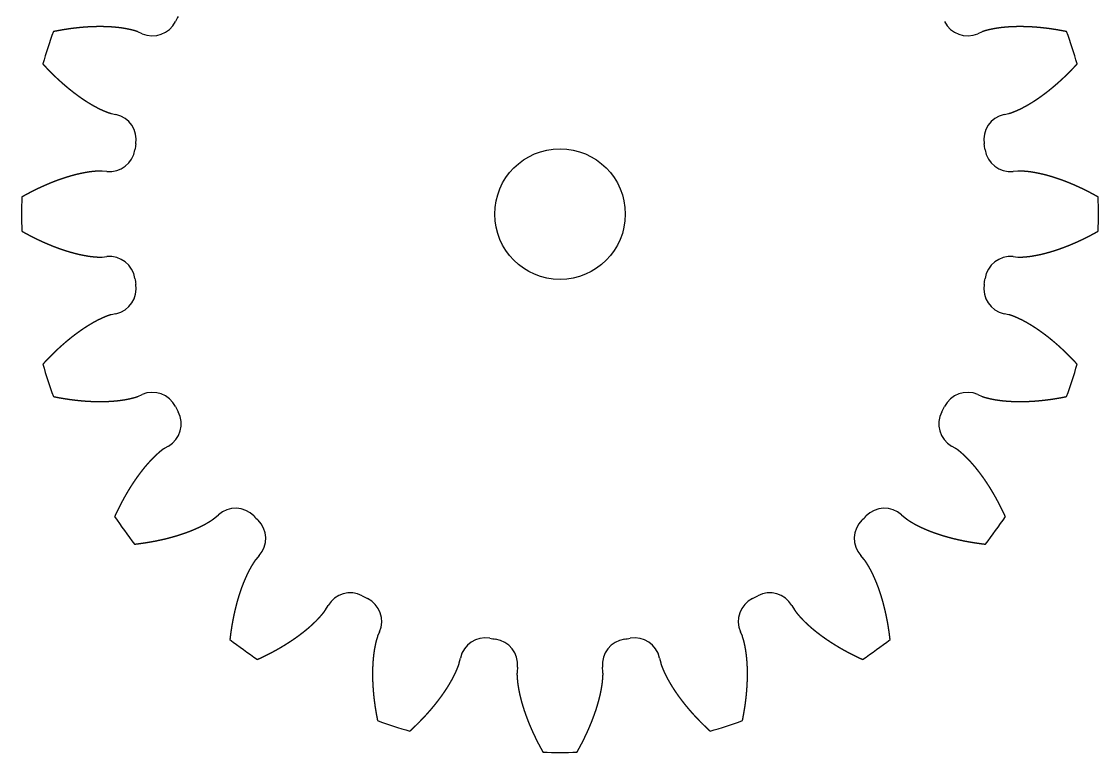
# Model space of a CAD drawing. Header units: millimetres. Extents: x -90 to 11, y -92 to 11.
# Drawn here: x -89.7 to -23.7, y -91.8 to -47 of the extents above; entities that cross this region are included whole.
import ezdxf

# ---------------------------------------------------------------- set-up
doc = ezdxf.new("R2010")
doc.units = ezdxf.units.MM
doc.layers.get('0').update_dxf_attribs({"linetype": 'CONTINUOUS'})

msp = doc.modelspace()

# ---------------------------------------------------------------- linework, layer by layer
for p, q in [((-82.289, -47.769), (-82.564, -47.651)), ((-30.802, -47.651), (-31.077, -47.769)), ((-84.19, -52.654), (-83.897, -52.72)), ((-29.469, -52.72), (-29.176, -52.654)), ((-84.452, -56.223), (-84.751, -56.195)), ((-28.615, -56.195), (-28.914, -56.223)), ((-84.751, -61.456), (-84.452, -61.428)), ((-28.914, -61.428), (-28.615, -61.456)), ((-83.897, -64.932), (-84.19, -64.997)), ((-29.176, -64.997), (-29.469, -64.932)), ((-82.564, -70.001), (-82.289, -69.882)), ((-31.077, -69.882), (-30.802, -70.001)), ((-80.678, -73.042), (-80.937, -73.195)), ((-32.43, -73.195), (-32.688, -73.042)), ((-77.844, -77.452), (-77.619, -77.253)), ((-35.747, -77.253), (-35.522, -77.452)), ((-75.111, -79.762), (-75.309, -79.987)), ((-38.057, -79.987), (-38.255, -79.762)), ((-71.053, -83.079), (-70.9, -82.821)), ((-42.466, -82.821), (-42.313, -83.079)), ((-67.739, -84.431), (-67.858, -84.707)), ((-45.508, -84.707), (-45.627, -84.431)), ((-62.855, -86.333), (-62.789, -86.04)), ((-50.577, -86.04), (-50.511, -86.333)), ((-59.286, -86.595), (-59.314, -86.893)), ((-54.053, -86.893), (-54.08, -86.595))]:
    msp.add_line(p, q)
msp.add_circle((-56.683, -58.826), 4)
for centre, radius, start, end in [((-56.683, -58.826), 26.349, 152.61185, 153.38815), ((-81.66, -46.312), 1.588, 246.67479, 333.38815), ((-31.706, -46.312), 1.588, 206.61185, 293.32521), ((-56.683, -58.826), 33, 160.19029, 163.80971), ((-56.683, -58.826), 33, 16.19029, 19.80971), ((-84.246, -54.269), 1.588, -9.38815, 77.32521), ((-29.121, -54.269), 1.588, 102.67479, 189.38815), ((-56.683, -58.826), 26.349, 170.61185, 171.38815), ((-56.683, -58.826), 26.349, 8.61185, 9.38815), ((-84.305, -54.642), 1.588, 264.67479, 351.38815), ((-29.061, -54.642), 1.588, 188.61185, 275.32521), ((-56.683, -58.826), 33, 178.19029, 181.80971), ((-56.683, -58.826), 33, -1.80971, 1.80971), ((-84.305, -63.009), 1.588, 8.61185, 95.32521), ((-29.061, -63.009), 1.588, 84.67479, 171.38815), ((-84.246, -63.383), 1.588, -77.32521, 9.38815), ((-56.683, -58.826), 26.349, 188.61185, 189.38815), ((-29.121, -63.383), 1.588, 170.61185, 257.32521), ((-56.683, -58.826), 26.349, 350.61185, 351.38815), ((-56.683, -58.826), 33, 196.19029, 199.80971), ((-56.683, -58.826), 33, 340.19029, 343.80971), ((-81.66, -71.34), 1.588, 26.61185, 113.32521), ((-31.706, -71.34), 1.588, 66.67479, 153.38815), ((-81.488, -71.677), 1.588, -59.32521, 27.38815), ((-56.683, -58.826), 26.349, 206.61185, 207.38815), ((-31.878, -71.677), 1.588, 152.61185, 239.32521), ((-56.683, -58.826), 26.349, 332.61185, 333.38815), ((-76.571, -78.446), 1.588, 44.61185, 131.32521), ((-36.795, -78.446), 1.588, 48.67479, 135.38815), ((-56.683, -58.826), 33, 214.19029, 217.80971), ((-56.683, -58.826), 26.349, 224.61185, 225.38815), ((-76.303, -78.713), 1.588, -41.32521, 45.38815), ((-37.063, -78.713), 1.588, 134.61185, 221.32521), ((-56.683, -58.826), 26.349, 314.61185, 315.38815), ((-56.683, -58.826), 33, 322.19029, 325.80971), ((-69.534, -83.631), 1.588, 62.61185, 149.32521), ((-56.683, -58.826), 26.349, 242.61185, 243.38815), ((-69.197, -83.803), 1.588, -23.32521, 63.38815), ((-44.169, -83.803), 1.588, 116.61185, 203.32521), ((-56.683, -58.826), 26.349, 296.61185, 297.38815), ((-43.832, -83.631), 1.588, 30.67479, 117.38815), ((-56.683, -58.826), 33, 232.19029, 235.80971), ((-61.24, -86.388), 1.588, 80.61185, 167.32521), ((-56.683, -58.826), 26.349, 260.61185, 261.38815), ((-60.866, -86.447), 1.588, -5.32521, 81.38815), ((-52.5, -86.447), 1.588, 98.61185, 185.32521), ((-56.683, -58.826), 26.349, 278.61185, 279.38815), ((-52.126, -86.388), 1.588, 12.67479, 99.38815), ((-56.683, -58.826), 33, 304.19029, 307.80971), ((-56.683, -58.826), 33, 250.19029, 253.80971), ((-56.683, -58.826), 33, 286.19029, 289.80971), ((-56.683, -58.826), 33, 268.19029, 271.80971)]:
    msp.add_arc(centre, radius, start, end)
for points in [[(-82.564, -47.651), (-82.577, -47.645), (-82.604, -47.634), (-82.643, -47.619), (-82.697, -47.6), (-82.765, -47.58), (-82.834, -47.562), (-82.903, -47.545), (-82.972, -47.529), (-83.042, -47.513), (-83.112, -47.498), (-83.182, -47.483), (-83.252, -47.469), (-83.323, -47.456), (-83.394, -47.444), (-83.465, -47.433), (-83.537, -47.423), (-83.609, -47.413), (-83.68, -47.404), (-83.752, -47.395), (-83.825, -47.387), (-83.897, -47.38), (-83.97, -47.373), (-84.042, -47.367), (-84.115, -47.361), (-84.188, -47.356), (-84.262, -47.352), (-84.335, -47.348), (-84.408, -47.345), (-84.482, -47.342), (-84.556, -47.339), (-84.63, -47.338), (-84.704, -47.336), (-84.778, -47.335), (-84.852, -47.335), (-84.926, -47.335), (-85.001, -47.336), (-85.075, -47.337), (-85.15, -47.338), (-85.225, -47.34), (-85.3, -47.343), (-85.374, -47.345), (-85.449, -47.349), (-85.525, -47.353), (-85.6, -47.357), (-85.675, -47.361), (-85.75, -47.367), (-85.826, -47.372), (-85.901, -47.378), (-85.977, -47.384), (-86.053, -47.391), (-86.128, -47.398), (-86.204, -47.406), (-86.28, -47.414), (-86.356, -47.423), (-86.432, -47.431), (-86.508, -47.441), (-86.584, -47.45), (-86.66, -47.46), (-86.736, -47.471), (-86.812, -47.482), (-86.889, -47.493), (-86.965, -47.505), (-87.041, -47.517), (-87.118, -47.529), (-87.194, -47.542), (-87.271, -47.555), (-87.347, -47.569), (-87.424, -47.582), (-87.5, -47.597), (-87.577, -47.611), (-87.638, -47.624), (-87.684, -47.633), (-87.715, -47.639), (-87.73, -47.642)], [(-25.636, -47.642), (-25.651, -47.639), (-25.682, -47.633), (-25.728, -47.624), (-25.789, -47.611), (-25.866, -47.597), (-25.942, -47.582), (-26.019, -47.569), (-26.096, -47.555), (-26.172, -47.542), (-26.248, -47.529), (-26.325, -47.517), (-26.401, -47.505), (-26.478, -47.493), (-26.554, -47.482), (-26.63, -47.471), (-26.706, -47.46), (-26.782, -47.45), (-26.858, -47.441), (-26.934, -47.431), (-27.01, -47.423), (-27.086, -47.414), (-27.162, -47.406), (-27.238, -47.398), (-27.314, -47.391), (-27.389, -47.384), (-27.465, -47.378), (-27.54, -47.372), (-27.616, -47.367), (-27.691, -47.361), (-27.766, -47.357), (-27.842, -47.353), (-27.917, -47.349), (-27.992, -47.345), (-28.067, -47.343), (-28.141, -47.34), (-28.216, -47.338), (-28.291, -47.337), (-28.365, -47.336), (-28.44, -47.335), (-28.514, -47.335), (-28.588, -47.335), (-28.662, -47.336), (-28.736, -47.338), (-28.81, -47.339), (-28.884, -47.342), (-28.958, -47.345), (-29.031, -47.348), (-29.105, -47.352), (-29.178, -47.356), (-29.251, -47.361), (-29.324, -47.367), (-29.397, -47.373), (-29.469, -47.38), (-29.541, -47.387), (-29.614, -47.395), (-29.686, -47.404), (-29.758, -47.413), (-29.829, -47.423), (-29.901, -47.433), (-29.972, -47.444), (-30.043, -47.456), (-30.114, -47.469), (-30.184, -47.483), (-30.254, -47.498), (-30.324, -47.513), (-30.394, -47.529), (-30.463, -47.545), (-30.533, -47.562), (-30.601, -47.58), (-30.669, -47.6), (-30.723, -47.619), (-30.763, -47.634), (-30.789, -47.645), (-30.802, -47.651)], [(-88.374, -49.624), (-88.364, -49.636), (-88.343, -49.659), (-88.311, -49.693), (-88.268, -49.739), (-88.215, -49.796), (-88.161, -49.853), (-88.108, -49.909), (-88.054, -49.965), (-88, -50.021), (-87.945, -50.076), (-87.891, -50.131), (-87.836, -50.185), (-87.781, -50.24), (-87.726, -50.294), (-87.671, -50.347), (-87.615, -50.401), (-87.56, -50.453), (-87.504, -50.506), (-87.448, -50.558), (-87.391, -50.61), (-87.335, -50.661), (-87.278, -50.712), (-87.221, -50.763), (-87.164, -50.813), (-87.107, -50.863), (-87.05, -50.913), (-86.992, -50.962), (-86.935, -51.011), (-86.877, -51.059), (-86.818, -51.107), (-86.76, -51.155), (-86.702, -51.202), (-86.643, -51.249), (-86.584, -51.295), (-86.525, -51.341), (-86.465, -51.387), (-86.406, -51.432), (-86.346, -51.477), (-86.286, -51.521), (-86.226, -51.565), (-86.166, -51.608), (-86.106, -51.651), (-86.045, -51.693), (-85.984, -51.735), (-85.923, -51.777), (-85.862, -51.817), (-85.8, -51.858), (-85.739, -51.898), (-85.677, -51.937), (-85.615, -51.976), (-85.552, -52.015), (-85.49, -52.052), (-85.427, -52.089), (-85.364, -52.126), (-85.301, -52.162), (-85.238, -52.197), (-85.174, -52.232), (-85.111, -52.267), (-85.047, -52.3), (-84.983, -52.333), (-84.918, -52.365), (-84.853, -52.397), (-84.788, -52.427), (-84.723, -52.456), (-84.657, -52.484), (-84.592, -52.513), (-84.526, -52.54), (-84.46, -52.567), (-84.394, -52.593), (-84.327, -52.617), (-84.272, -52.633), (-84.231, -52.644), (-84.204, -52.651), (-84.19, -52.654)], [(-29.176, -52.654), (-29.162, -52.651), (-29.135, -52.644), (-29.094, -52.633), (-29.04, -52.617), (-28.973, -52.593), (-28.906, -52.567), (-28.84, -52.54), (-28.774, -52.513), (-28.709, -52.484), (-28.643, -52.456), (-28.578, -52.427), (-28.513, -52.397), (-28.448, -52.365), (-28.384, -52.333), (-28.319, -52.3), (-28.255, -52.267), (-28.192, -52.232), (-28.128, -52.197), (-28.065, -52.162), (-28.002, -52.126), (-27.939, -52.089), (-27.876, -52.052), (-27.814, -52.015), (-27.751, -51.976), (-27.689, -51.937), (-27.628, -51.898), (-27.566, -51.858), (-27.504, -51.817), (-27.443, -51.777), (-27.382, -51.735), (-27.321, -51.693), (-27.261, -51.651), (-27.2, -51.608), (-27.14, -51.565), (-27.08, -51.521), (-27.02, -51.477), (-26.96, -51.432), (-26.901, -51.387), (-26.841, -51.341), (-26.782, -51.295), (-26.723, -51.249), (-26.665, -51.202), (-26.606, -51.155), (-26.548, -51.107), (-26.49, -51.059), (-26.432, -51.011), (-26.374, -50.962), (-26.316, -50.913), (-26.259, -50.863), (-26.202, -50.813), (-26.145, -50.763), (-26.088, -50.712), (-26.031, -50.661), (-25.975, -50.61), (-25.919, -50.558), (-25.862, -50.506), (-25.807, -50.453), (-25.751, -50.401), (-25.695, -50.347), (-25.64, -50.294), (-25.585, -50.24), (-25.53, -50.185), (-25.475, -50.131), (-25.421, -50.076), (-25.367, -50.021), (-25.313, -49.965), (-25.259, -49.909), (-25.205, -49.853), (-25.151, -49.796), (-25.098, -49.739), (-25.055, -49.693), (-25.024, -49.659), (-25.002, -49.636), (-24.992, -49.624)], [(-84.751, -56.195), (-84.765, -56.194), (-84.793, -56.192), (-84.836, -56.189), (-84.892, -56.189), (-84.963, -56.19), (-85.034, -56.194), (-85.105, -56.2), (-85.177, -56.206), (-85.248, -56.212), (-85.319, -56.219), (-85.39, -56.227), (-85.461, -56.235), (-85.533, -56.245), (-85.604, -56.255), (-85.675, -56.267), (-85.746, -56.279), (-85.817, -56.292), (-85.889, -56.306), (-85.96, -56.32), (-86.031, -56.334), (-86.102, -56.35), (-86.173, -56.366), (-86.244, -56.382), (-86.315, -56.4), (-86.386, -56.417), (-86.457, -56.436), (-86.528, -56.455), (-86.599, -56.474), (-86.67, -56.494), (-86.741, -56.515), (-86.812, -56.536), (-86.883, -56.557), (-86.953, -56.579), (-87.024, -56.602), (-87.095, -56.625), (-87.165, -56.649), (-87.236, -56.673), (-87.307, -56.697), (-87.377, -56.722), (-87.447, -56.748), (-87.518, -56.773), (-87.588, -56.8), (-87.658, -56.827), (-87.729, -56.854), (-87.799, -56.882), (-87.869, -56.91), (-87.939, -56.938), (-88.009, -56.967), (-88.079, -56.997), (-88.149, -57.027), (-88.218, -57.057), (-88.288, -57.087), (-88.358, -57.119), (-88.427, -57.15), (-88.497, -57.182), (-88.566, -57.214), (-88.636, -57.247), (-88.705, -57.28), (-88.774, -57.313), (-88.843, -57.347), (-88.912, -57.382), (-88.981, -57.416), (-89.05, -57.451), (-89.119, -57.487), (-89.188, -57.523), (-89.256, -57.559), (-89.325, -57.595), (-89.393, -57.632), (-89.462, -57.669), (-89.53, -57.707), (-89.585, -57.737), (-89.626, -57.76), (-89.653, -57.776), (-89.667, -57.784)], [(-23.7, -57.784), (-23.713, -57.776), (-23.74, -57.76), (-23.781, -57.737), (-23.836, -57.707), (-23.904, -57.669), (-23.973, -57.632), (-24.041, -57.595), (-24.11, -57.559), (-24.178, -57.523), (-24.247, -57.487), (-24.316, -57.451), (-24.385, -57.416), (-24.454, -57.382), (-24.523, -57.347), (-24.592, -57.313), (-24.661, -57.28), (-24.731, -57.247), (-24.8, -57.214), (-24.869, -57.182), (-24.939, -57.15), (-25.008, -57.119), (-25.078, -57.087), (-25.148, -57.057), (-25.218, -57.027), (-25.287, -56.997), (-25.357, -56.967), (-25.427, -56.938), (-25.497, -56.91), (-25.567, -56.882), (-25.638, -56.854), (-25.708, -56.827), (-25.778, -56.8), (-25.848, -56.773), (-25.919, -56.748), (-25.989, -56.722), (-26.06, -56.697), (-26.13, -56.673), (-26.201, -56.649), (-26.271, -56.625), (-26.342, -56.602), (-26.413, -56.579), (-26.483, -56.557), (-26.554, -56.536), (-26.625, -56.515), (-26.696, -56.494), (-26.767, -56.474), (-26.838, -56.455), (-26.909, -56.436), (-26.98, -56.417), (-27.051, -56.4), (-27.122, -56.382), (-27.193, -56.366), (-27.264, -56.35), (-27.335, -56.334), (-27.406, -56.32), (-27.478, -56.306), (-27.549, -56.292), (-27.62, -56.279), (-27.691, -56.267), (-27.762, -56.255), (-27.834, -56.245), (-27.905, -56.235), (-27.976, -56.227), (-28.047, -56.219), (-28.118, -56.212), (-28.19, -56.206), (-28.261, -56.2), (-28.332, -56.194), (-28.403, -56.19), (-28.474, -56.189), (-28.53, -56.189), (-28.573, -56.192), (-28.601, -56.194), (-28.615, -56.195)], [(-89.667, -59.868), (-89.653, -59.876), (-89.626, -59.891), (-89.585, -59.914), (-89.53, -59.944), (-89.462, -59.982), (-89.393, -60.019), (-89.325, -60.056), (-89.256, -60.093), (-89.188, -60.129), (-89.119, -60.165), (-89.05, -60.2), (-88.981, -60.235), (-88.912, -60.27), (-88.843, -60.304), (-88.774, -60.338), (-88.705, -60.371), (-88.636, -60.405), (-88.566, -60.437), (-88.497, -60.469), (-88.427, -60.501), (-88.358, -60.533), (-88.288, -60.564), (-88.218, -60.595), (-88.149, -60.625), (-88.079, -60.655), (-88.009, -60.684), (-87.939, -60.713), (-87.869, -60.742), (-87.799, -60.77), (-87.729, -60.798), (-87.658, -60.825), (-87.588, -60.852), (-87.518, -60.878), (-87.447, -60.904), (-87.377, -60.929), (-87.307, -60.954), (-87.236, -60.979), (-87.165, -61.003), (-87.095, -61.026), (-87.024, -61.049), (-86.953, -61.072), (-86.883, -61.094), (-86.812, -61.116), (-86.741, -61.137), (-86.67, -61.157), (-86.599, -61.177), (-86.528, -61.197), (-86.457, -61.216), (-86.386, -61.234), (-86.315, -61.252), (-86.244, -61.269), (-86.173, -61.286), (-86.102, -61.302), (-86.031, -61.317), (-85.96, -61.332), (-85.889, -61.346), (-85.817, -61.359), (-85.746, -61.372), (-85.675, -61.385), (-85.604, -61.396), (-85.533, -61.407), (-85.461, -61.416), (-85.39, -61.425), (-85.319, -61.432), (-85.248, -61.439), (-85.177, -61.446), (-85.105, -61.452), (-85.034, -61.457), (-84.963, -61.461), (-84.892, -61.463), (-84.836, -61.462), (-84.793, -61.46), (-84.765, -61.457), (-84.751, -61.456)], [(-28.615, -61.456), (-28.601, -61.457), (-28.573, -61.46), (-28.53, -61.462), (-28.474, -61.463), (-28.403, -61.461), (-28.332, -61.457), (-28.261, -61.452), (-28.19, -61.446), (-28.118, -61.439), (-28.047, -61.432), (-27.976, -61.425), (-27.905, -61.416), (-27.834, -61.407), (-27.762, -61.396), (-27.691, -61.385), (-27.62, -61.372), (-27.549, -61.359), (-27.478, -61.346), (-27.406, -61.332), (-27.335, -61.317), (-27.264, -61.302), (-27.193, -61.286), (-27.122, -61.269), (-27.051, -61.252), (-26.98, -61.234), (-26.909, -61.216), (-26.838, -61.197), (-26.767, -61.177), (-26.696, -61.157), (-26.625, -61.137), (-26.554, -61.116), (-26.483, -61.094), (-26.413, -61.072), (-26.342, -61.049), (-26.271, -61.026), (-26.201, -61.003), (-26.13, -60.979), (-26.06, -60.954), (-25.989, -60.929), (-25.919, -60.904), (-25.848, -60.878), (-25.778, -60.852), (-25.708, -60.825), (-25.638, -60.798), (-25.567, -60.77), (-25.497, -60.742), (-25.427, -60.713), (-25.357, -60.684), (-25.287, -60.655), (-25.218, -60.625), (-25.148, -60.595), (-25.078, -60.564), (-25.008, -60.533), (-24.939, -60.501), (-24.869, -60.469), (-24.8, -60.437), (-24.731, -60.405), (-24.661, -60.371), (-24.592, -60.338), (-24.523, -60.304), (-24.454, -60.27), (-24.385, -60.235), (-24.316, -60.2), (-24.247, -60.165), (-24.178, -60.129), (-24.11, -60.093), (-24.041, -60.056), (-23.973, -60.019), (-23.904, -59.982), (-23.836, -59.944), (-23.781, -59.914), (-23.74, -59.891), (-23.713, -59.876), (-23.7, -59.868)], [(-84.19, -64.997), (-84.204, -65.001), (-84.231, -65.007), (-84.272, -65.018), (-84.327, -65.035), (-84.394, -65.058), (-84.46, -65.084), (-84.526, -65.111), (-84.592, -65.139), (-84.657, -65.167), (-84.723, -65.196), (-84.788, -65.225), (-84.853, -65.255), (-84.918, -65.286), (-84.983, -65.318), (-85.047, -65.351), (-85.111, -65.385), (-85.174, -65.419), (-85.238, -65.454), (-85.301, -65.489), (-85.364, -65.525), (-85.427, -65.562), (-85.49, -65.599), (-85.552, -65.637), (-85.615, -65.675), (-85.677, -65.714), (-85.739, -65.754), (-85.8, -65.793), (-85.862, -65.834), (-85.923, -65.875), (-85.984, -65.916), (-86.045, -65.958), (-86.106, -66.001), (-86.166, -66.043), (-86.226, -66.087), (-86.286, -66.131), (-86.346, -66.175), (-86.406, -66.219), (-86.465, -66.265), (-86.525, -66.31), (-86.584, -66.356), (-86.643, -66.402), (-86.702, -66.449), (-86.76, -66.496), (-86.818, -66.544), (-86.877, -66.592), (-86.935, -66.64), (-86.992, -66.689), (-87.05, -66.738), (-87.107, -66.788), (-87.164, -66.838), (-87.221, -66.888), (-87.278, -66.939), (-87.335, -66.99), (-87.391, -67.042), (-87.448, -67.093), (-87.504, -67.145), (-87.56, -67.198), (-87.615, -67.251), (-87.671, -67.304), (-87.726, -67.358), (-87.781, -67.412), (-87.836, -67.466), (-87.891, -67.521), (-87.945, -67.575), (-88, -67.631), (-88.054, -67.686), (-88.108, -67.742), (-88.161, -67.799), (-88.215, -67.855), (-88.268, -67.912), (-88.311, -67.958), (-88.343, -67.992), (-88.364, -68.015), (-88.374, -68.027)], [(-24.992, -68.027), (-25.002, -68.015), (-25.024, -67.992), (-25.055, -67.958), (-25.098, -67.912), (-25.151, -67.855), (-25.205, -67.799), (-25.259, -67.742), (-25.313, -67.686), (-25.367, -67.631), (-25.421, -67.575), (-25.475, -67.521), (-25.53, -67.466), (-25.585, -67.412), (-25.64, -67.358), (-25.695, -67.304), (-25.751, -67.251), (-25.807, -67.198), (-25.862, -67.145), (-25.919, -67.093), (-25.975, -67.042), (-26.031, -66.99), (-26.088, -66.939), (-26.145, -66.888), (-26.202, -66.838), (-26.259, -66.788), (-26.316, -66.738), (-26.374, -66.689), (-26.432, -66.64), (-26.49, -66.592), (-26.548, -66.544), (-26.606, -66.496), (-26.665, -66.449), (-26.723, -66.402), (-26.782, -66.356), (-26.841, -66.31), (-26.901, -66.265), (-26.96, -66.219), (-27.02, -66.175), (-27.08, -66.131), (-27.14, -66.087), (-27.2, -66.043), (-27.261, -66.001), (-27.321, -65.958), (-27.382, -65.916), (-27.443, -65.875), (-27.504, -65.834), (-27.566, -65.793), (-27.628, -65.754), (-27.689, -65.714), (-27.751, -65.675), (-27.814, -65.637), (-27.876, -65.599), (-27.939, -65.562), (-28.002, -65.525), (-28.065, -65.489), (-28.128, -65.454), (-28.192, -65.419), (-28.255, -65.385), (-28.319, -65.351), (-28.384, -65.318), (-28.448, -65.286), (-28.513, -65.255), (-28.578, -65.225), (-28.643, -65.196), (-28.709, -65.167), (-28.774, -65.139), (-28.84, -65.111), (-28.906, -65.084), (-28.973, -65.058), (-29.04, -65.035), (-29.094, -65.018), (-29.135, -65.007), (-29.162, -65.001), (-29.176, -64.997)], [(-87.73, -70.009), (-87.715, -70.012), (-87.684, -70.019), (-87.638, -70.028), (-87.577, -70.04), (-87.5, -70.055), (-87.424, -70.069), (-87.347, -70.083), (-87.271, -70.096), (-87.194, -70.11), (-87.118, -70.122), (-87.041, -70.135), (-86.965, -70.147), (-86.889, -70.158), (-86.812, -70.17), (-86.736, -70.181), (-86.66, -70.191), (-86.584, -70.201), (-86.508, -70.211), (-86.432, -70.22), (-86.356, -70.229), (-86.28, -70.237), (-86.204, -70.245), (-86.128, -70.253), (-86.053, -70.26), (-85.977, -70.267), (-85.901, -70.273), (-85.826, -70.279), (-85.75, -70.285), (-85.675, -70.29), (-85.6, -70.295), (-85.525, -70.299), (-85.449, -70.303), (-85.374, -70.306), (-85.3, -70.309), (-85.225, -70.311), (-85.15, -70.313), (-85.075, -70.315), (-85.001, -70.316), (-84.926, -70.316), (-84.852, -70.316), (-84.778, -70.316), (-84.704, -70.315), (-84.63, -70.314), (-84.556, -70.312), (-84.482, -70.31), (-84.408, -70.307), (-84.335, -70.303), (-84.262, -70.299), (-84.188, -70.295), (-84.115, -70.29), (-84.042, -70.284), (-83.97, -70.278), (-83.897, -70.271), (-83.825, -70.264), (-83.752, -70.256), (-83.68, -70.247), (-83.609, -70.238), (-83.537, -70.229), (-83.465, -70.218), (-83.394, -70.207), (-83.323, -70.195), (-83.252, -70.183), (-83.182, -70.169), (-83.112, -70.154), (-83.042, -70.138), (-82.972, -70.123), (-82.903, -70.106), (-82.834, -70.089), (-82.765, -70.071), (-82.697, -70.051), (-82.643, -70.033), (-82.604, -70.017), (-82.577, -70.006), (-82.564, -70.001)], [(-30.802, -70.001), (-30.789, -70.006), (-30.763, -70.017), (-30.723, -70.033), (-30.669, -70.051), (-30.601, -70.071), (-30.533, -70.089), (-30.463, -70.106), (-30.394, -70.123), (-30.324, -70.138), (-30.254, -70.154), (-30.184, -70.169), (-30.114, -70.183), (-30.043, -70.195), (-29.972, -70.207), (-29.901, -70.218), (-29.829, -70.229), (-29.758, -70.238), (-29.686, -70.247), (-29.614, -70.256), (-29.541, -70.264), (-29.469, -70.271), (-29.397, -70.278), (-29.324, -70.284), (-29.251, -70.29), (-29.178, -70.295), (-29.105, -70.299), (-29.031, -70.303), (-28.958, -70.307), (-28.884, -70.31), (-28.81, -70.312), (-28.736, -70.314), (-28.662, -70.315), (-28.588, -70.316), (-28.514, -70.316), (-28.44, -70.316), (-28.365, -70.316), (-28.291, -70.315), (-28.216, -70.313), (-28.141, -70.311), (-28.067, -70.309), (-27.992, -70.306), (-27.917, -70.303), (-27.842, -70.299), (-27.766, -70.295), (-27.691, -70.29), (-27.616, -70.285), (-27.54, -70.279), (-27.465, -70.273), (-27.389, -70.267), (-27.314, -70.26), (-27.238, -70.253), (-27.162, -70.245), (-27.086, -70.237), (-27.01, -70.229), (-26.934, -70.22), (-26.858, -70.211), (-26.782, -70.201), (-26.706, -70.191), (-26.63, -70.181), (-26.554, -70.17), (-26.478, -70.158), (-26.401, -70.147), (-26.325, -70.135), (-26.248, -70.122), (-26.172, -70.11), (-26.096, -70.096), (-26.019, -70.083), (-25.942, -70.069), (-25.866, -70.055), (-25.789, -70.04), (-25.728, -70.028), (-25.682, -70.019), (-25.651, -70.012), (-25.636, -70.009)], [(-80.937, -73.195), (-80.949, -73.203), (-80.973, -73.217), (-81.009, -73.241), (-81.055, -73.273), (-81.111, -73.316), (-81.166, -73.361), (-81.221, -73.407), (-81.275, -73.454), (-81.329, -73.501), (-81.382, -73.549), (-81.435, -73.597), (-81.488, -73.645), (-81.54, -73.695), (-81.591, -73.745), (-81.642, -73.796), (-81.693, -73.848), (-81.743, -73.901), (-81.792, -73.953), (-81.841, -74.007), (-81.89, -74.06), (-81.939, -74.115), (-81.987, -74.169), (-82.035, -74.225), (-82.082, -74.28), (-82.129, -74.336), (-82.176, -74.393), (-82.222, -74.45), (-82.268, -74.508), (-82.314, -74.566), (-82.359, -74.624), (-82.404, -74.682), (-82.448, -74.741), (-82.493, -74.801), (-82.537, -74.861), (-82.58, -74.921), (-82.623, -74.981), (-82.666, -75.042), (-82.709, -75.104), (-82.751, -75.165), (-82.793, -75.227), (-82.835, -75.29), (-82.877, -75.352), (-82.918, -75.415), (-82.958, -75.479), (-82.999, -75.542), (-83.039, -75.606), (-83.079, -75.67), (-83.118, -75.735), (-83.158, -75.8), (-83.197, -75.865), (-83.235, -75.931), (-83.274, -75.996), (-83.312, -76.062), (-83.35, -76.129), (-83.387, -76.195), (-83.424, -76.262), (-83.461, -76.33), (-83.498, -76.397), (-83.534, -76.465), (-83.57, -76.533), (-83.606, -76.601), (-83.641, -76.67), (-83.676, -76.739), (-83.711, -76.808), (-83.746, -76.877), (-83.78, -76.947), (-83.814, -77.017), (-83.848, -77.087), (-83.881, -77.157), (-83.914, -77.228), (-83.941, -77.284), (-83.96, -77.327), (-83.973, -77.356), (-83.98, -77.37)], [(-29.386, -77.37), (-29.393, -77.356), (-29.406, -77.327), (-29.425, -77.284), (-29.452, -77.228), (-29.485, -77.157), (-29.518, -77.087), (-29.552, -77.017), (-29.586, -76.947), (-29.62, -76.877), (-29.655, -76.808), (-29.69, -76.739), (-29.725, -76.67), (-29.76, -76.601), (-29.796, -76.533), (-29.832, -76.465), (-29.868, -76.397), (-29.905, -76.33), (-29.942, -76.262), (-29.979, -76.195), (-30.017, -76.129), (-30.054, -76.062), (-30.092, -75.996), (-30.131, -75.931), (-30.169, -75.865), (-30.208, -75.8), (-30.248, -75.735), (-30.287, -75.67), (-30.327, -75.606), (-30.367, -75.542), (-30.408, -75.479), (-30.449, -75.415), (-30.49, -75.352), (-30.531, -75.29), (-30.573, -75.227), (-30.615, -75.165), (-30.657, -75.104), (-30.7, -75.042), (-30.743, -74.981), (-30.786, -74.921), (-30.83, -74.861), (-30.874, -74.801), (-30.918, -74.741), (-30.962, -74.682), (-31.007, -74.624), (-31.053, -74.566), (-31.098, -74.508), (-31.144, -74.45), (-31.19, -74.393), (-31.237, -74.336), (-31.284, -74.28), (-31.331, -74.225), (-31.379, -74.169), (-31.427, -74.115), (-31.476, -74.06), (-31.525, -74.007), (-31.574, -73.953), (-31.624, -73.901), (-31.674, -73.848), (-31.724, -73.796), (-31.775, -73.745), (-31.826, -73.695), (-31.878, -73.645), (-31.931, -73.597), (-31.984, -73.549), (-32.037, -73.501), (-32.091, -73.454), (-32.145, -73.407), (-32.2, -73.361), (-32.255, -73.316), (-32.311, -73.273), (-32.358, -73.241), (-32.393, -73.217), (-32.417, -73.203), (-32.43, -73.195)], [(-82.755, -79.056), (-82.739, -79.054), (-82.708, -79.051), (-82.662, -79.045), (-82.599, -79.038), (-82.522, -79.028), (-82.445, -79.018), (-82.368, -79.008), (-82.291, -78.997), (-82.214, -78.986), (-82.137, -78.974), (-82.061, -78.962), (-81.984, -78.95), (-81.908, -78.938), (-81.832, -78.925), (-81.756, -78.912), (-81.681, -78.898), (-81.605, -78.884), (-81.53, -78.87), (-81.455, -78.855), (-81.38, -78.84), (-81.305, -78.825), (-81.23, -78.809), (-81.156, -78.793), (-81.082, -78.776), (-81.008, -78.759), (-80.934, -78.742), (-80.86, -78.724), (-80.787, -78.706), (-80.713, -78.688), (-80.64, -78.669), (-80.568, -78.65), (-80.495, -78.63), (-80.423, -78.61), (-80.35, -78.59), (-80.279, -78.569), (-80.207, -78.548), (-80.135, -78.526), (-80.064, -78.504), (-79.993, -78.482), (-79.922, -78.459), (-79.852, -78.435), (-79.782, -78.412), (-79.712, -78.388), (-79.642, -78.363), (-79.573, -78.338), (-79.504, -78.312), (-79.435, -78.286), (-79.366, -78.26), (-79.298, -78.233), (-79.23, -78.206), (-79.162, -78.178), (-79.095, -78.15), (-79.028, -78.121), (-78.962, -78.091), (-78.895, -78.061), (-78.83, -78.031), (-78.764, -78), (-78.699, -77.969), (-78.634, -77.937), (-78.569, -77.904), (-78.506, -77.871), (-78.442, -77.837), (-78.38, -77.802), (-78.318, -77.766), (-78.256, -77.73), (-78.195, -77.694), (-78.134, -77.657), (-78.073, -77.619), (-78.013, -77.58), (-77.955, -77.54), (-77.909, -77.506), (-77.876, -77.479), (-77.855, -77.461), (-77.844, -77.452)], [(-35.522, -77.452), (-35.511, -77.461), (-35.49, -77.479), (-35.457, -77.506), (-35.411, -77.54), (-35.353, -77.58), (-35.293, -77.619), (-35.232, -77.657), (-35.171, -77.694), (-35.11, -77.73), (-35.048, -77.766), (-34.986, -77.802), (-34.924, -77.837), (-34.86, -77.871), (-34.797, -77.904), (-34.732, -77.937), (-34.667, -77.969), (-34.602, -78), (-34.537, -78.031), (-34.471, -78.061), (-34.404, -78.091), (-34.338, -78.121), (-34.271, -78.15), (-34.204, -78.178), (-34.136, -78.206), (-34.068, -78.233), (-34, -78.26), (-33.931, -78.286), (-33.863, -78.312), (-33.793, -78.338), (-33.724, -78.363), (-33.654, -78.388), (-33.584, -78.412), (-33.514, -78.435), (-33.444, -78.459), (-33.373, -78.482), (-33.302, -78.504), (-33.231, -78.526), (-33.159, -78.548), (-33.088, -78.569), (-33.016, -78.59), (-32.944, -78.61), (-32.871, -78.63), (-32.799, -78.65), (-32.726, -78.669), (-32.653, -78.688), (-32.579, -78.706), (-32.506, -78.724), (-32.432, -78.742), (-32.359, -78.759), (-32.285, -78.776), (-32.21, -78.793), (-32.136, -78.809), (-32.061, -78.825), (-31.986, -78.84), (-31.911, -78.855), (-31.836, -78.87), (-31.761, -78.884), (-31.686, -78.898), (-31.61, -78.912), (-31.534, -78.925), (-31.458, -78.938), (-31.382, -78.95), (-31.305, -78.962), (-31.229, -78.974), (-31.152, -78.986), (-31.075, -78.997), (-30.998, -79.008), (-30.921, -79.018), (-30.844, -79.028), (-30.767, -79.038), (-30.705, -79.045), (-30.658, -79.051), (-30.627, -79.054), (-30.611, -79.056)], [(-75.309, -79.987), (-75.318, -79.998), (-75.337, -80.019), (-75.364, -80.052), (-75.398, -80.097), (-75.438, -80.156), (-75.476, -80.216), (-75.514, -80.276), (-75.551, -80.337), (-75.588, -80.399), (-75.624, -80.46), (-75.659, -80.522), (-75.694, -80.585), (-75.729, -80.648), (-75.762, -80.712), (-75.794, -80.776), (-75.826, -80.841), (-75.858, -80.907), (-75.888, -80.972), (-75.919, -81.038), (-75.949, -81.104), (-75.978, -81.171), (-76.007, -81.238), (-76.035, -81.305), (-76.063, -81.373), (-76.091, -81.441), (-76.117, -81.509), (-76.144, -81.577), (-76.17, -81.646), (-76.195, -81.715), (-76.22, -81.785), (-76.245, -81.854), (-76.269, -81.924), (-76.293, -81.995), (-76.316, -82.065), (-76.339, -82.136), (-76.361, -82.207), (-76.383, -82.278), (-76.405, -82.349), (-76.426, -82.421), (-76.447, -82.493), (-76.468, -82.565), (-76.488, -82.638), (-76.507, -82.71), (-76.526, -82.783), (-76.545, -82.856), (-76.564, -82.929), (-76.582, -83.003), (-76.599, -83.076), (-76.617, -83.15), (-76.634, -83.224), (-76.65, -83.298), (-76.666, -83.373), (-76.682, -83.448), (-76.697, -83.522), (-76.713, -83.597), (-76.727, -83.672), (-76.742, -83.748), (-76.755, -83.823), (-76.769, -83.899), (-76.782, -83.975), (-76.795, -84.051), (-76.808, -84.127), (-76.82, -84.203), (-76.832, -84.28), (-76.843, -84.356), (-76.854, -84.433), (-76.865, -84.51), (-76.875, -84.587), (-76.885, -84.665), (-76.895, -84.742), (-76.903, -84.804), (-76.908, -84.851), (-76.912, -84.882), (-76.913, -84.897)], [(-36.453, -84.897), (-36.454, -84.882), (-36.458, -84.851), (-36.464, -84.804), (-36.471, -84.742), (-36.481, -84.665), (-36.491, -84.587), (-36.501, -84.51), (-36.512, -84.433), (-36.523, -84.356), (-36.534, -84.28), (-36.546, -84.203), (-36.558, -84.127), (-36.571, -84.051), (-36.584, -83.975), (-36.597, -83.899), (-36.611, -83.823), (-36.625, -83.748), (-36.639, -83.672), (-36.654, -83.597), (-36.669, -83.522), (-36.684, -83.448), (-36.7, -83.373), (-36.716, -83.298), (-36.733, -83.224), (-36.749, -83.15), (-36.767, -83.076), (-36.784, -83.003), (-36.803, -82.929), (-36.821, -82.856), (-36.84, -82.783), (-36.859, -82.71), (-36.879, -82.638), (-36.899, -82.565), (-36.919, -82.493), (-36.94, -82.421), (-36.961, -82.349), (-36.983, -82.278), (-37.005, -82.207), (-37.027, -82.136), (-37.05, -82.065), (-37.073, -81.995), (-37.097, -81.924), (-37.121, -81.854), (-37.146, -81.785), (-37.171, -81.715), (-37.196, -81.646), (-37.222, -81.577), (-37.249, -81.509), (-37.276, -81.441), (-37.303, -81.373), (-37.331, -81.305), (-37.359, -81.238), (-37.388, -81.171), (-37.417, -81.104), (-37.447, -81.038), (-37.478, -80.972), (-37.509, -80.907), (-37.54, -80.841), (-37.572, -80.776), (-37.604, -80.712), (-37.638, -80.648), (-37.672, -80.585), (-37.707, -80.522), (-37.742, -80.46), (-37.779, -80.399), (-37.815, -80.337), (-37.852, -80.276), (-37.89, -80.216), (-37.928, -80.156), (-37.969, -80.097), (-38.003, -80.052), (-38.029, -80.019), (-38.048, -79.998), (-38.057, -79.987)], [(-75.227, -86.123), (-75.213, -86.116), (-75.184, -86.103), (-75.142, -86.083), (-75.085, -86.057), (-75.015, -86.024), (-74.944, -85.991), (-74.874, -85.957), (-74.804, -85.923), (-74.735, -85.888), (-74.665, -85.854), (-74.596, -85.819), (-74.527, -85.784), (-74.459, -85.748), (-74.39, -85.713), (-74.322, -85.677), (-74.254, -85.64), (-74.187, -85.604), (-74.12, -85.567), (-74.053, -85.53), (-73.986, -85.492), (-73.92, -85.454), (-73.854, -85.416), (-73.788, -85.378), (-73.722, -85.339), (-73.657, -85.3), (-73.592, -85.261), (-73.528, -85.222), (-73.464, -85.182), (-73.4, -85.142), (-73.336, -85.101), (-73.273, -85.06), (-73.21, -85.019), (-73.147, -84.978), (-73.085, -84.936), (-73.023, -84.894), (-72.961, -84.852), (-72.9, -84.809), (-72.839, -84.766), (-72.778, -84.723), (-72.718, -84.679), (-72.658, -84.635), (-72.599, -84.591), (-72.54, -84.546), (-72.481, -84.501), (-72.423, -84.456), (-72.365, -84.411), (-72.308, -84.365), (-72.25, -84.318), (-72.194, -84.272), (-72.138, -84.225), (-72.082, -84.177), (-72.027, -84.13), (-71.972, -84.081), (-71.918, -84.033), (-71.864, -83.984), (-71.811, -83.935), (-71.758, -83.885), (-71.706, -83.835), (-71.654, -83.785), (-71.603, -83.734), (-71.552, -83.683), (-71.503, -83.631), (-71.454, -83.578), (-71.406, -83.525), (-71.358, -83.471), (-71.311, -83.418), (-71.265, -83.363), (-71.219, -83.309), (-71.174, -83.254), (-71.131, -83.198), (-71.098, -83.151), (-71.075, -83.116), (-71.06, -83.091), (-71.053, -83.079)], [(-42.313, -83.079), (-42.306, -83.091), (-42.291, -83.116), (-42.268, -83.151), (-42.236, -83.198), (-42.192, -83.254), (-42.147, -83.309), (-42.101, -83.363), (-42.055, -83.418), (-42.008, -83.471), (-41.96, -83.525), (-41.912, -83.578), (-41.863, -83.631), (-41.814, -83.683), (-41.764, -83.734), (-41.712, -83.785), (-41.661, -83.835), (-41.608, -83.885), (-41.555, -83.935), (-41.502, -83.984), (-41.448, -84.033), (-41.394, -84.081), (-41.339, -84.13), (-41.284, -84.177), (-41.228, -84.225), (-41.172, -84.272), (-41.116, -84.318), (-41.059, -84.365), (-41.001, -84.411), (-40.943, -84.456), (-40.885, -84.501), (-40.826, -84.546), (-40.767, -84.591), (-40.708, -84.635), (-40.648, -84.679), (-40.588, -84.723), (-40.527, -84.766), (-40.466, -84.809), (-40.405, -84.852), (-40.343, -84.894), (-40.281, -84.936), (-40.219, -84.978), (-40.157, -85.019), (-40.094, -85.06), (-40.03, -85.101), (-39.967, -85.142), (-39.903, -85.182), (-39.838, -85.222), (-39.774, -85.261), (-39.709, -85.3), (-39.644, -85.339), (-39.578, -85.378), (-39.512, -85.416), (-39.446, -85.454), (-39.38, -85.492), (-39.313, -85.53), (-39.246, -85.567), (-39.179, -85.604), (-39.112, -85.64), (-39.044, -85.677), (-38.976, -85.713), (-38.908, -85.748), (-38.839, -85.784), (-38.77, -85.819), (-38.701, -85.854), (-38.632, -85.888), (-38.562, -85.923), (-38.492, -85.957), (-38.422, -85.991), (-38.352, -86.024), (-38.281, -86.057), (-38.224, -86.083), (-38.182, -86.103), (-38.153, -86.116), (-38.139, -86.123)], [(-67.858, -84.707), (-67.864, -84.72), (-67.875, -84.746), (-67.89, -84.786), (-67.908, -84.839), (-67.928, -84.907), (-67.947, -84.976), (-67.964, -85.045), (-67.98, -85.115), (-67.996, -85.185), (-68.011, -85.255), (-68.026, -85.325), (-68.04, -85.395), (-68.053, -85.466), (-68.065, -85.537), (-68.076, -85.608), (-68.086, -85.679), (-68.096, -85.751), (-68.105, -85.823), (-68.113, -85.895), (-68.121, -85.967), (-68.129, -86.04), (-68.136, -86.112), (-68.142, -86.185), (-68.147, -86.258), (-68.152, -86.331), (-68.157, -86.404), (-68.161, -86.478), (-68.164, -86.551), (-68.167, -86.625), (-68.169, -86.698), (-68.171, -86.772), (-68.173, -86.846), (-68.173, -86.92), (-68.174, -86.995), (-68.174, -87.069), (-68.173, -87.143), (-68.172, -87.218), (-68.171, -87.293), (-68.169, -87.367), (-68.166, -87.442), (-68.163, -87.517), (-68.16, -87.592), (-68.156, -87.667), (-68.152, -87.742), (-68.147, -87.818), (-68.142, -87.893), (-68.137, -87.968), (-68.131, -88.044), (-68.124, -88.12), (-68.118, -88.195), (-68.11, -88.271), (-68.103, -88.347), (-68.095, -88.422), (-68.086, -88.498), (-68.077, -88.574), (-68.068, -88.65), (-68.058, -88.726), (-68.048, -88.803), (-68.038, -88.879), (-68.027, -88.955), (-68.016, -89.031), (-68.004, -89.108), (-67.992, -89.184), (-67.98, -89.26), (-67.967, -89.337), (-67.954, -89.413), (-67.94, -89.49), (-67.926, -89.566), (-67.912, -89.643), (-67.897, -89.72), (-67.885, -89.781), (-67.876, -89.827), (-67.87, -89.858), (-67.867, -89.873)], [(-45.499, -89.873), (-45.496, -89.858), (-45.49, -89.827), (-45.481, -89.781), (-45.469, -89.72), (-45.454, -89.643), (-45.44, -89.566), (-45.426, -89.49), (-45.412, -89.413), (-45.399, -89.337), (-45.386, -89.26), (-45.374, -89.184), (-45.362, -89.108), (-45.35, -89.031), (-45.339, -88.955), (-45.328, -88.879), (-45.318, -88.803), (-45.308, -88.726), (-45.298, -88.65), (-45.289, -88.574), (-45.28, -88.498), (-45.271, -88.422), (-45.263, -88.347), (-45.256, -88.271), (-45.249, -88.195), (-45.242, -88.12), (-45.235, -88.044), (-45.229, -87.968), (-45.224, -87.893), (-45.219, -87.818), (-45.214, -87.742), (-45.21, -87.667), (-45.206, -87.592), (-45.203, -87.517), (-45.2, -87.442), (-45.198, -87.367), (-45.196, -87.293), (-45.194, -87.218), (-45.193, -87.143), (-45.192, -87.069), (-45.192, -86.995), (-45.193, -86.92), (-45.194, -86.846), (-45.195, -86.772), (-45.197, -86.698), (-45.199, -86.625), (-45.202, -86.551), (-45.205, -86.478), (-45.209, -86.404), (-45.214, -86.331), (-45.219, -86.258), (-45.224, -86.185), (-45.231, -86.112), (-45.237, -86.04), (-45.245, -85.967), (-45.253, -85.895), (-45.261, -85.823), (-45.27, -85.751), (-45.28, -85.679), (-45.29, -85.608), (-45.301, -85.537), (-45.313, -85.466), (-45.326, -85.395), (-45.34, -85.325), (-45.355, -85.255), (-45.37, -85.185), (-45.386, -85.115), (-45.402, -85.045), (-45.419, -84.976), (-45.438, -84.907), (-45.458, -84.839), (-45.476, -84.786), (-45.491, -84.746), (-45.502, -84.72), (-45.508, -84.707)], [(-65.884, -90.517), (-65.873, -90.506), (-65.85, -90.485), (-65.815, -90.453), (-65.77, -90.411), (-65.713, -90.358), (-65.656, -90.304), (-65.6, -90.25), (-65.544, -90.196), (-65.488, -90.142), (-65.433, -90.088), (-65.378, -90.033), (-65.323, -89.979), (-65.269, -89.924), (-65.215, -89.869), (-65.162, -89.813), (-65.108, -89.758), (-65.055, -89.702), (-65.003, -89.646), (-64.951, -89.59), (-64.899, -89.534), (-64.847, -89.478), (-64.796, -89.421), (-64.746, -89.364), (-64.695, -89.307), (-64.645, -89.25), (-64.596, -89.193), (-64.547, -89.135), (-64.498, -89.077), (-64.449, -89.019), (-64.401, -88.961), (-64.354, -88.903), (-64.307, -88.844), (-64.26, -88.785), (-64.213, -88.727), (-64.167, -88.667), (-64.122, -88.608), (-64.077, -88.549), (-64.032, -88.489), (-63.988, -88.429), (-63.944, -88.369), (-63.901, -88.309), (-63.858, -88.248), (-63.816, -88.188), (-63.774, -88.127), (-63.732, -88.066), (-63.691, -88.004), (-63.651, -87.943), (-63.611, -87.881), (-63.571, -87.819), (-63.533, -87.757), (-63.494, -87.695), (-63.456, -87.633), (-63.419, -87.57), (-63.383, -87.507), (-63.347, -87.444), (-63.311, -87.381), (-63.276, -87.317), (-63.242, -87.253), (-63.208, -87.189), (-63.175, -87.125), (-63.143, -87.061), (-63.112, -86.996), (-63.082, -86.931), (-63.053, -86.866), (-63.024, -86.8), (-62.996, -86.734), (-62.969, -86.669), (-62.942, -86.603), (-62.916, -86.536), (-62.892, -86.469), (-62.875, -86.415), (-62.865, -86.374), (-62.858, -86.346), (-62.855, -86.333)], [(-50.511, -86.333), (-50.508, -86.346), (-50.502, -86.374), (-50.491, -86.415), (-50.474, -86.469), (-50.45, -86.536), (-50.425, -86.603), (-50.398, -86.669), (-50.37, -86.734), (-50.342, -86.8), (-50.313, -86.866), (-50.284, -86.931), (-50.254, -86.996), (-50.223, -87.061), (-50.191, -87.125), (-50.158, -87.189), (-50.124, -87.253), (-50.09, -87.317), (-50.055, -87.381), (-50.019, -87.444), (-49.983, -87.507), (-49.947, -87.57), (-49.91, -87.633), (-49.872, -87.695), (-49.834, -87.757), (-49.795, -87.819), (-49.755, -87.881), (-49.715, -87.943), (-49.675, -88.004), (-49.634, -88.066), (-49.592, -88.127), (-49.551, -88.188), (-49.508, -88.248), (-49.465, -88.309), (-49.422, -88.369), (-49.378, -88.429), (-49.334, -88.489), (-49.289, -88.549), (-49.244, -88.608), (-49.199, -88.667), (-49.153, -88.727), (-49.106, -88.785), (-49.06, -88.844), (-49.012, -88.903), (-48.965, -88.961), (-48.917, -89.019), (-48.868, -89.077), (-48.82, -89.135), (-48.77, -89.193), (-48.721, -89.25), (-48.671, -89.307), (-48.621, -89.364), (-48.57, -89.421), (-48.519, -89.478), (-48.467, -89.534), (-48.415, -89.59), (-48.363, -89.646), (-48.311, -89.702), (-48.258, -89.758), (-48.205, -89.813), (-48.151, -89.869), (-48.097, -89.924), (-48.043, -89.979), (-47.988, -90.033), (-47.933, -90.088), (-47.878, -90.142), (-47.822, -90.196), (-47.766, -90.25), (-47.71, -90.304), (-47.654, -90.358), (-47.597, -90.411), (-47.551, -90.453), (-47.516, -90.485), (-47.493, -90.506), (-47.482, -90.517)], [(-59.314, -86.893), (-59.315, -86.908), (-59.317, -86.936), (-59.319, -86.978), (-59.32, -87.035), (-59.318, -87.106), (-59.314, -87.177), (-59.309, -87.248), (-59.303, -87.319), (-59.297, -87.39), (-59.29, -87.462), (-59.282, -87.533), (-59.274, -87.604), (-59.264, -87.675), (-59.254, -87.746), (-59.242, -87.818), (-59.23, -87.889), (-59.217, -87.96), (-59.203, -88.031), (-59.189, -88.102), (-59.174, -88.174), (-59.159, -88.245), (-59.143, -88.316), (-59.126, -88.387), (-59.109, -88.458), (-59.091, -88.529), (-59.073, -88.6), (-59.054, -88.671), (-59.035, -88.742), (-59.015, -88.813), (-58.994, -88.884), (-58.973, -88.955), (-58.951, -89.025), (-58.929, -89.096), (-58.907, -89.167), (-58.884, -89.237), (-58.86, -89.308), (-58.836, -89.379), (-58.812, -89.449), (-58.787, -89.52), (-58.761, -89.59), (-58.735, -89.66), (-58.709, -89.731), (-58.682, -89.801), (-58.655, -89.871), (-58.627, -89.941), (-58.599, -90.011), (-58.571, -90.081), (-58.542, -90.151), (-58.512, -90.221), (-58.482, -90.291), (-58.452, -90.361), (-58.421, -90.431), (-58.39, -90.5), (-58.359, -90.57), (-58.327, -90.639), (-58.295, -90.709), (-58.262, -90.778), (-58.229, -90.847), (-58.195, -90.917), (-58.161, -90.986), (-58.127, -91.055), (-58.093, -91.124), (-58.057, -91.193), (-58.022, -91.262), (-57.986, -91.33), (-57.95, -91.399), (-57.914, -91.468), (-57.877, -91.536), (-57.839, -91.605), (-57.802, -91.673), (-57.771, -91.727), (-57.748, -91.768), (-57.733, -91.796), (-57.725, -91.809)], [(-55.641, -91.809), (-55.633, -91.796), (-55.618, -91.768), (-55.595, -91.727), (-55.564, -91.673), (-55.527, -91.605), (-55.49, -91.536), (-55.453, -91.468), (-55.416, -91.399), (-55.38, -91.33), (-55.344, -91.262), (-55.309, -91.193), (-55.274, -91.124), (-55.239, -91.055), (-55.205, -90.986), (-55.171, -90.917), (-55.137, -90.847), (-55.104, -90.778), (-55.072, -90.709), (-55.039, -90.639), (-55.007, -90.57), (-54.976, -90.5), (-54.945, -90.431), (-54.914, -90.361), (-54.884, -90.291), (-54.854, -90.221), (-54.825, -90.151), (-54.796, -90.081), (-54.767, -90.011), (-54.739, -89.941), (-54.711, -89.871), (-54.684, -89.801), (-54.657, -89.731), (-54.631, -89.66), (-54.605, -89.59), (-54.58, -89.52), (-54.555, -89.449), (-54.53, -89.379), (-54.506, -89.308), (-54.482, -89.237), (-54.459, -89.167), (-54.437, -89.096), (-54.415, -89.025), (-54.393, -88.955), (-54.372, -88.884), (-54.352, -88.813), (-54.332, -88.742), (-54.312, -88.671), (-54.293, -88.6), (-54.275, -88.529), (-54.257, -88.458), (-54.24, -88.387), (-54.223, -88.316), (-54.207, -88.245), (-54.192, -88.174), (-54.177, -88.102), (-54.163, -88.031), (-54.149, -87.96), (-54.136, -87.889), (-54.124, -87.818), (-54.113, -87.746), (-54.102, -87.675), (-54.092, -87.604), (-54.084, -87.533), (-54.076, -87.462), (-54.069, -87.39), (-54.063, -87.319), (-54.057, -87.248), (-54.052, -87.177), (-54.048, -87.106), (-54.046, -87.035), (-54.047, -86.978), (-54.049, -86.936), (-54.051, -86.908), (-54.053, -86.893)]]:
    msp.add_open_spline(points, degree=5)

doc.saveas('drawing.dxf')
